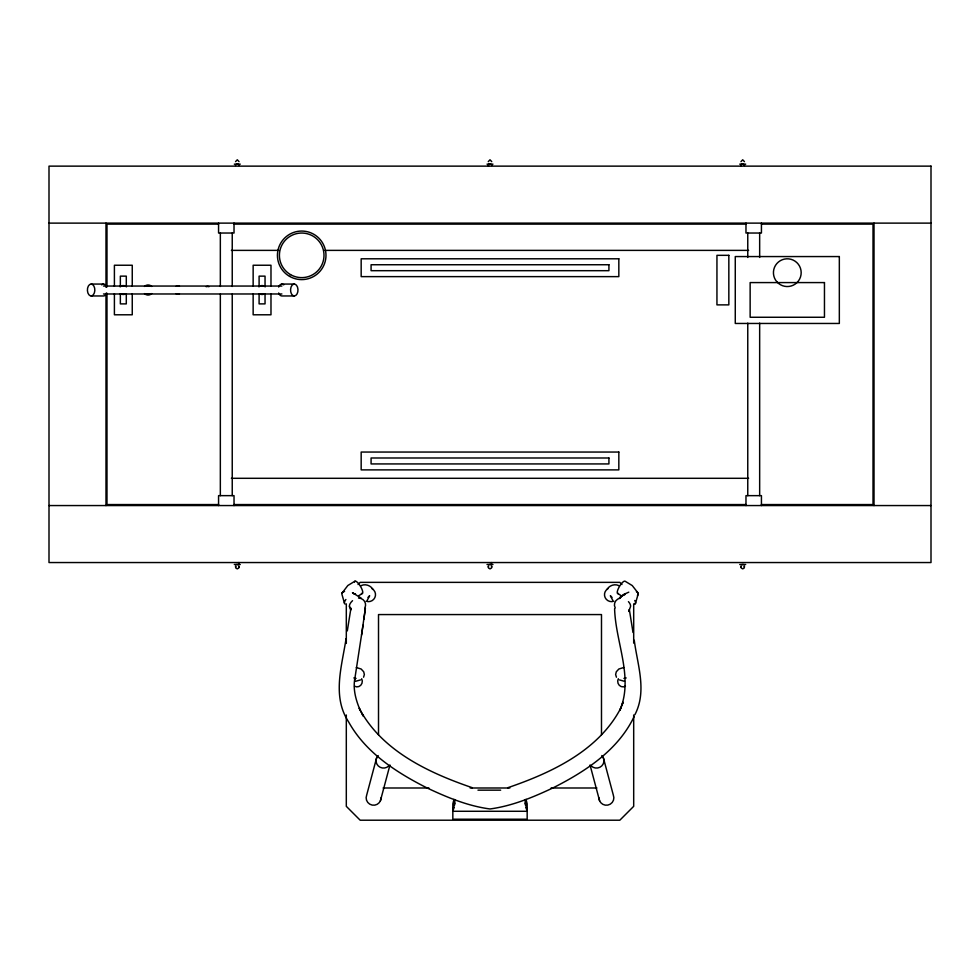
<?xml version="1.0" encoding="UTF-8"?>
<svg xmlns="http://www.w3.org/2000/svg" width="980" height="980" viewBox="0 0 980 980"><rect width="100%" height="100%" fill="white"/><g stroke="black" fill="none" stroke-linecap="round" stroke-linejoin="round"><path stroke-width="1.47" d="M360.064 709.924C355.826 700.002 352.763 688.916 354.919 678.111L354.638 680.022L363.017 625.24M363.886 619.25L365.356 608.335L361.571 635.04M347.3 630.924L350.95 608.102L350.693 610.038L349.444 606.571M346.062 638.654C341.934 666.216 331.791 696.413 348.66 721.99C365.675 752.652 396.459 772.497 426.998 787.92C447.039 797.353 467.889 806.05 490 808.966C512.124 806.001 532.985 797.316 553.038 787.871C585.293 771.566 618.245 750.129 634.207 716.392M455.063 800.133L452.834 811.281L527.167 811.281L524.937 800.133M453.997 799.337L452.834 803.857L452.834 819.219L527.167 819.219L527.167 803.857L526.003 799.337M453.422 809.505L453.997 807.275M454.549 805.131L455.063 803.11M376.59 757.944L366.679 795.098A7.436 7.326 14.9 0 0 372.167 805.095A7.436 7.326 14.9 0 0 380.987 797.904M380.436 800.709L389.966 764.976M239.022 566.232L238.789 568.02L237.295 568.89L235.788 568.02L235.788 566.281M491.74 566.232L491.507 568.02L490 568.89L488.493 568.02L488.493 566.281M744.445 566.232L744.212 568.02L742.705 568.89L741.211 568.02L741.211 566.281M635.408 603.631L638.176 593.99M622.398 704.02L623.084 702.305L619.911 710.182C633.791 677.499 615.538 642.451 614.607 608.764M363.568 677.217L364.364 674.522L363.702 671.778L361.13 669.009L356.304 667.527M624.726 594.774L625.081 593.819L628.793 592.165M634.881 714.739C647.266 690.973 637.392 664.869 634.256 640.222M367.231 600.287L369.656 595.73L367.99 597.408M620.585 708.516C598.241 750.999 551.128 772.902 507.701 787.749M341.873 593.304L347.827 585.513L354.968 581.177M607.037 589.237C609.597 585.403 614.754 583.504 619.005 585.697M358.043 584.496L360.175 582.365L619.826 582.365L621.957 584.496M620.683 596.955L624.089 594.444A7.301 2.903 40.8 0 1 625.081 593.819L619.519 597.837L625.081 593.819M358.974 595.546L362.416 593.464M360.579 679.887L355.532 681.321M623.697 667.527L618.87 669.009L616.298 671.778L615.636 674.522L616.432 677.217M360.995 585.697C365.246 583.504 370.403 585.403 372.964 589.237M623.942 678.405L626.183 677.939M236.425 164.125L238.165 164.125M489.13 164.125L490.87 164.125M741.836 164.125L743.575 164.125M238.165 564.554L236.425 564.554M490.87 564.554L489.13 564.554M743.575 564.554L741.836 564.554M234.318 164.15L240.259 164.15M487.023 164.15L492.977 164.15M739.741 164.15L745.682 164.15M49 223.121L931 223.121M218.589 224.114L106.979 224.114L106.979 286.601M233.889 224.114L746.111 224.114M761.411 224.114L873.021 224.114L873.021 504.565L761.411 504.565M231.39 250.378L278.822 250.378M324.735 250.378L748.61 250.378M91.115 284.065A5.941 3.712 -90 0 1 94.337 292.983A5.941 3.712 -90 0 1 87.906 292.983A5.941 3.712 -90 0 1 91.115 284.065L103.5 284.065M281.885 284.065L294.269 284.065M103.5 286.05L281.885 286.05M103.5 293.976L281.885 293.976M91.115 295.96L103.5 295.96A5.941 3.712 -90 0 0 106.722 292.983M294.269 295.96A5.941 3.712 90 0 1 291.06 287.042A5.941 3.712 90 0 1 297.491 287.042A5.941 3.712 90 0 1 294.269 295.96L281.885 295.96A5.941 3.712 90 0 1 278.675 292.983M231.39 478.301L748.61 478.301M218.589 504.565L106.979 504.565L106.979 294.221M233.889 504.565L746.111 504.565M49 505.558L931 505.558M234.318 564.529L240.259 564.529M487.023 564.529L492.977 564.529M739.741 564.529L745.682 564.529M383.094 787.994L428.909 787.994M470.143 787.994L509.857 787.994M551.091 787.994L596.906 787.994M477.971 790.162L500.658 790.162M354.527 594.015L352.445 592.692L361.081 598.082M354.123 593.794L355.507 594.027M353.817 677.939L356.059 678.405M624.468 681.321L619.421 679.887M472.287 787.712C428.787 772.84 381.624 750.876 359.244 708.332L363.176 715.988L362.392 714.445M617.535 593.427L622.116 596.183M612.01 597.408L610.344 595.73L612.77 600.287M637.808 592.667L632.247 585.562L625.081 581.214A7.191 2.046 -58.8 0 0 618.98 587.29A7.191 2.046 -58.8 0 0 618.441 593.439M744.212 164.799L744.445 165.461L744.445 164.652M491.507 164.799L491.74 165.461L491.74 164.652M238.789 164.799L239.022 165.461L239.022 164.652M344.421 603.055L342.057 594.75A7.264 3.516 14.3 0 1 344.58 591.442M744.212 566.281L744.445 567.151M603.411 757.944L613.321 795.098A7.436 7.326 -14.9 0 1 607.833 805.095A7.436 7.326 -14.9 0 1 599.013 797.904M590.034 764.976L599.564 800.709M491.507 566.281L491.74 567.151M238.789 566.281L239.022 567.151M524.937 803.11L525.452 805.131M526.003 807.275L526.579 809.505M633.019 632.492L629.344 609.609L628.731 611.471L630.287 607.245A7.35 3.724 37.4 0 0 628.437 601.647M874.013 223.121L874.013 505.558M761.436 223.121L761.436 233.032L745.976 233.032L745.976 223.121M761.436 505.558L761.436 495.647L745.976 495.647L745.976 505.558M759.659 233.032L759.659 257.458M759.659 323.118L759.659 495.647M747.764 233.032L747.764 257.458M747.764 323.118L747.764 495.647M744.445 161.639L742.705 159.789L740.978 161.639M741.211 164.346L741.211 166.122M740.978 164.652L740.978 165.461M740.978 566.232L740.978 567.151M633.692 603.851L633.692 643.137M633.692 714.984L633.692 806.332L619.826 820.211L360.175 820.211L346.308 806.332L346.308 714.984M601.487 734.755L601.487 614.57L378.513 614.57L378.513 734.755M491.74 161.639L490 159.789L488.261 161.639M491.507 562.557L491.507 564.333M488.493 164.346L488.493 166.122M488.261 164.652L488.261 165.461M488.261 566.232L488.261 567.151M346.308 603.851L346.308 643.431M270.982 286.258L270.982 265.237L253.146 265.237L253.146 286.258M270.982 293.767L270.982 314.788L253.146 314.788L253.146 293.767M265.041 286.368L265.041 276.139L259.1 276.139L259.1 286.368M265.041 293.669L265.041 303.886L259.1 303.886L259.1 293.669M239.022 161.639L237.295 159.789L235.555 161.639M238.789 562.557L238.789 564.333M235.555 164.652L235.555 165.461M235.555 566.232L235.555 567.151M234.024 223.121L234.024 233.032L218.565 233.032L218.565 223.121M234.024 505.558L234.024 495.647L218.565 495.647L218.565 505.558M232.236 233.032L232.236 286.466M232.236 294.11L232.236 495.647M220.341 233.032L220.341 286.466M220.341 294.11L220.341 495.647M132.251 286.258L132.251 265.237L114.403 265.237L114.403 286.258M132.251 293.767L132.251 314.788L114.403 314.788L114.403 293.767M126.297 286.368L126.297 276.139L120.356 276.139L120.356 286.368M126.297 293.669L126.297 303.886L120.356 303.886L120.356 293.669M105.987 223.121L105.987 287.238M105.987 293.351L105.987 505.558M125.036 294.135A4.459 4.459 0 0 1 121.618 294.135M120.172 286.858A4.459 4.459 0 0 1 126.481 286.858M263.779 294.135A4.459 4.459 0 0 1 260.362 294.135M258.916 286.858A4.459 4.459 0 0 1 265.225 286.858M101.651 284.862A5.941 3.712 -90 0 1 106.722 287.042M278.675 287.042A5.941 3.712 90 0 1 283.747 284.862M149.707 293.902A4.214 4.214 0 0 1 146.486 293.902M146.486 286.123A4.214 4.214 0 0 1 149.707 286.123M151.679 293.584A5.059 5.059 0 0 1 144.526 293.584M144.526 286.442A5.059 5.059 0 0 1 151.679 286.442M179.426 293.865A4.165 4.165 0 0 1 176.241 293.865M176.241 286.172A4.165 4.165 0 0 1 179.426 286.172M206.192 286.724A3.565 3.565 0 0 1 208.924 286.724M372.13 588.784A6.934 6.848 -37 0 1 374.826 597.665A6.934 6.848 -37 0 1 366.152 601.218M358.496 598.045A6.934 6.591 16.7 0 1 364.768 607.968M613.848 601.218A6.934 6.848 37 0 1 605.174 597.665A6.934 6.848 37 0 1 607.87 588.784M615.232 607.968A6.934 6.591 -16.7 0 1 620.316 598.143M361.694 678.748A5.451 5.108 -80.1 0 1 354.552 686.172M625.448 686.172A5.451 5.108 80.1 0 1 618.307 678.748M388.754 765.931A7.436 7.326 14.9 0 1 378.255 765.931A7.436 7.326 14.9 0 1 378.182 755.556M601.818 755.556A7.436 7.326 -14.9 0 1 601.745 765.931A7.436 7.326 -14.9 0 1 591.246 765.931M354.576 582.047A7.191 2.046 58.8 0 1 360.432 586.26A7.191 2.046 58.8 0 1 361.461 593.402M344.997 604.048A7.301 2.903 -40.8 0 1 345.879 599.478M350.228 607.796A7.35 3.724 -37.4 0 1 352.543 600.679M634.783 600.471A7.301 2.903 40.8 0 1 634.415 604.256M636.412 591.724A7.264 3.516 -14.3 0 1 637.466 595.485M931 166.135L49 166.135L49 562.545L931 562.545L931 166.135M728.838 255.327L716.944 255.327L716.944 304.878L728.838 304.878L728.838 255.327M839.333 256.564L735.27 256.564L735.27 323.461L839.333 323.461L839.333 256.564M618.833 258.793L361.167 258.793L361.167 276.63L618.833 276.63L618.833 258.793M608.923 264.747L371.077 264.747L371.077 270.688L608.923 270.688L608.923 264.747M824.462 282.583L750.141 282.583L750.141 317.263L824.462 317.263L824.462 282.583M618.833 452.05L361.167 452.05L361.167 469.886L618.833 469.886L618.833 452.05M608.923 457.991L371.077 457.991L371.077 463.932L608.923 463.932L608.923 457.991M290.558 274.645A22.295 22.295 0 0 0 324 255.327A22.295 22.295 0 0 0 290.558 236.021A22.295 22.295 0 0 0 290.558 274.645M289.566 276.36A24.28 24.28 0 0 0 325.985 255.327A24.28 24.28 0 0 0 289.566 234.306A24.28 24.28 0 0 0 289.566 276.36M776.993 281.958A13.879 13.879 0 0 0 800.501 276.96A13.879 13.879 0 0 0 784.417 259.1A13.879 13.879 0 0 0 776.993 281.958"/></g></svg>
